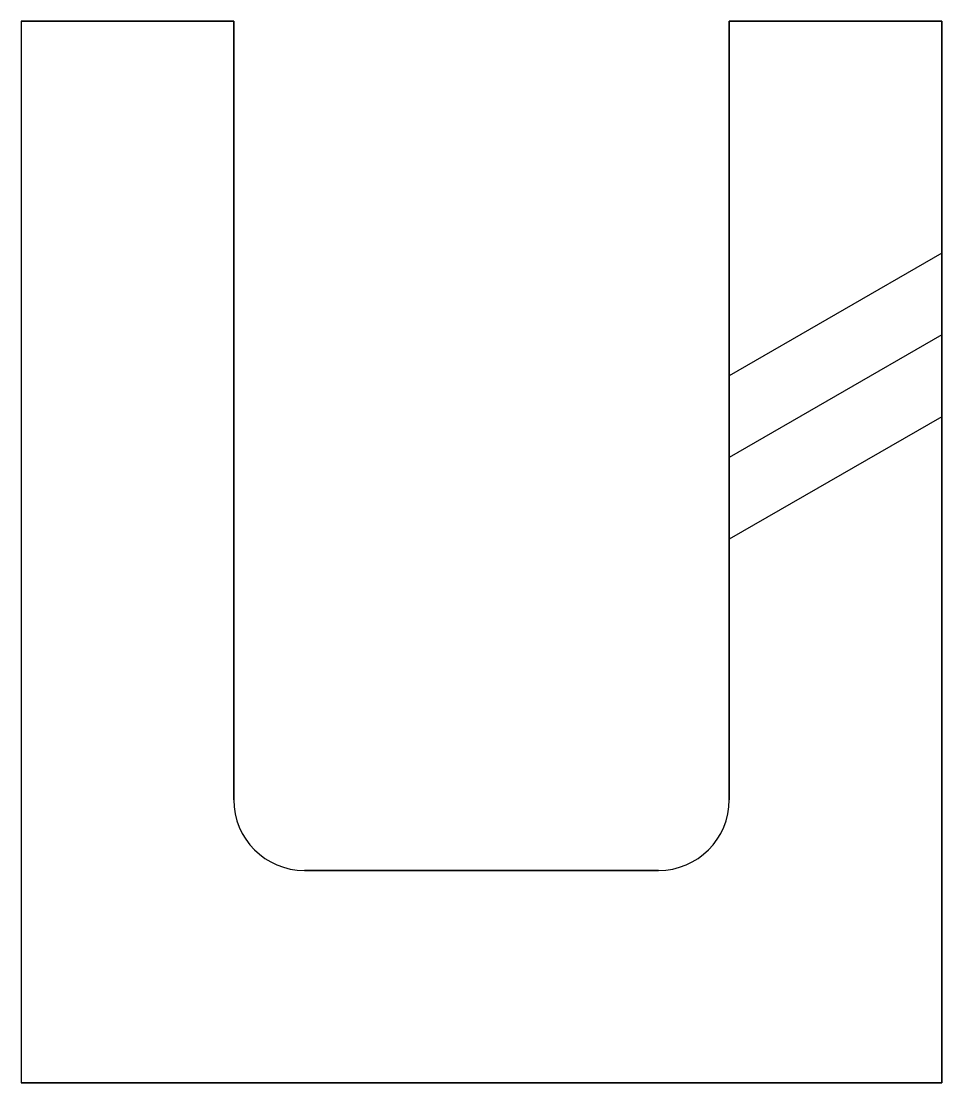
# Model space of a CAD drawing. Extents: x 0 to 13, y 0 to 15.
import ezdxf

# ---------------------------------------------------------------- set-up
doc = ezdxf.new("R2010")
doc.units = 0
doc.layers.get('0').update_dxf_attribs({"linetype": 'CONTINUOUS'})

# ---------------------------------------------------------------- blocks, each defined once
blk = doc.blocks.new('*U10')
at = {"color": 7}
for p, q in [((0, 15, 4), (3, 15, 4)), ((0, 15), (0, 15, 4)), ((0, 15, 4), (0, 0, 4)), ((0, 15), (0, 0)), ((3, 15), (0, 15)), ((3, 15), (3, 15, 4)), ((3, 15, 4), (3, 4, 4)), ((3, 4), (3, 15)), ((10, 15, 4), (13, 15, 4)), ((13, 15), (10, 15)), ((10, 15), (10, 4)), ((10, 15, 4), (10, 15)), ((10, 4, 4), (10, 15, 4)), ((13, 15), (13, 0)), ((13, 15, 4), (13, 15)), ((13, 0, 4), (13, 15, 4)), ((13, 11.721688, 1.5), (10, 9.989637, 1.5)), ((13, 10.566987, 2.5), (10, 8.834936, 2.5)), ((13, 10.566987, 0.5), (10, 8.834936, 0.5)), ((13, 9.412287, 1.5), (10, 7.680236, 1.5)), ((3, 4), (3, 4, 4)), ((3, 4), (3, 4, 4)), ((10, 4), (10, 4, 4)), ((10, 4), (10, 4, 4)), ((9, 3), (4, 3)), ((4, 3), (4, 3, 4)), ((4, 3, 4), (9, 3, 4)), ((4, 3), (4, 3, 4)), ((9, 3), (9, 3, 4)), ((9, 3), (9, 3, 4)), ((13, 0), (0, 0)), ((0, 0), (0, 0, 4)), ((0, 0, 4), (13, 0, 4)), ((13, 0, 4), (13, 0))]:
    blk.add_line(p, q, dxfattribs=at)
for points in [[(13, 11.721688, 1.5), (13, 11.719109, 1.566793), (13, 11.711385, 1.633287), (13, 11.69855, 1.699186), (13, 11.68066, 1.764195), (13, 11.657797, 1.828025), (13, 11.630062, 1.890389), (13, 11.597579, 1.95101), (13, 11.560493, 2.009617), (13, 11.51897, 2.065947), (13, 11.473196, 2.11975), (13, 11.423373, 2.170785), (13, 11.369726, 2.218824), (13, 11.312494, 2.263652), (13, 11.251932, 2.30507), (13, 11.188311, 2.342892), (13, 11.121915, 2.37695), (13, 11.053041, 2.407091), (13, 10.981996, 2.433181), (13, 10.909097, 2.455102), (13, 10.83467, 2.472759), (13, 10.759048, 2.48607), (13, 10.682568, 2.494978), (13, 10.605572, 2.499442), (13, 10.528403, 2.499442), (13, 10.451407, 2.494978), (13, 10.374927, 2.48607), (13, 10.299304, 2.472759), (13, 10.224878, 2.455102), (13, 10.151979, 2.433181), (13, 10.080934, 2.407091), (13, 10.012059, 2.37695), (13, 9.945663, 2.342892), (13, 9.882042, 2.30507), (13, 9.82148, 2.263652), (13, 9.764248, 2.218824), (13, 9.710601, 2.170785), (13, 9.660779, 2.11975), (13, 9.615004, 2.065947), (13, 9.573481, 2.009617), (13, 9.536395, 1.95101), (13, 9.503912, 1.890389), (13, 9.476177, 1.828025), (13, 9.453314, 1.764195), (13, 9.435425, 1.699186), (13, 9.42259, 1.633287), (13, 9.414865, 1.566793), (13, 9.412287, 1.5), (13, 9.414865, 1.433207), (13, 9.42259, 1.366713), (13, 9.435425, 1.300814), (13, 9.476177, 1.171975), (13, 9.536395, 1.04899), (13, 9.615004, 0.934053), (13, 9.710601, 0.829215), (13, 9.82148, 0.736348), (13, 9.945663, 0.657108), (13, 10.080934, 0.592909), (13, 10.224878, 0.544898), (13, 10.374927, 0.51393), (13, 10.528403, 0.500558), (13, 10.682568, 0.505022), (13, 10.83467, 0.527241), (13, 10.981996, 0.566819), (13, 11.121915, 0.62305), (13, 11.251932, 0.69493), (13, 11.369726, 0.781176), (13, 11.473196, 0.88025), (13, 11.560493, 0.990383), (13, 11.630062, 1.109611), (13, 11.68066, 1.235805), (13, 11.721688, 1.5)], [(10, 9.989637, 1.5), (10, 9.987058, 1.566793), (10, 9.979334, 1.633287), (10, 9.966499, 1.699186), (10, 9.94861, 1.764195), (10, 9.925746, 1.828025), (10, 9.898011, 1.890389), (10, 9.865528, 1.95101), (10, 9.828443, 2.009617), (10, 9.78692, 2.065947), (10, 9.741145, 2.11975), (10, 9.691323, 2.170785), (10, 9.637676, 2.218824), (10, 9.580443, 2.263652), (10, 9.519881, 2.30507), (10, 9.45626, 2.342892), (10, 9.389865, 2.37695), (10, 9.32099, 2.407091), (10, 9.249945, 2.433181), (10, 9.177046, 2.455102), (10, 9.102619, 2.472759), (10, 9.026997, 2.48607), (10, 8.950517, 2.494978), (10, 8.873521, 2.499442), (10, 8.796352, 2.499442), (10, 8.719356, 2.494978), (10, 8.642876, 2.48607), (10, 8.567254, 2.472759), (10, 8.492827, 2.455102), (10, 8.419928, 2.433181), (10, 8.348883, 2.407091), (10, 8.280008, 2.37695), (10, 8.213613, 2.342892), (10, 8.149992, 2.30507), (10, 8.08943, 2.263652), (10, 8.032197, 2.218824), (10, 7.97855, 2.170785), (10, 7.928728, 2.11975), (10, 7.882953, 2.065947), (10, 7.84143, 2.009617), (10, 7.804345, 1.95101), (10, 7.771862, 1.890389), (10, 7.744127, 1.828025), (10, 7.721263, 1.764195), (10, 7.703374, 1.699186), (10, 7.690539, 1.633287), (10, 7.682815, 1.566793), (10, 7.680236, 1.5), (10, 7.682815, 1.433207), (10, 7.690539, 1.366713), (10, 7.703374, 1.300814), (10, 7.744127, 1.171975), (10, 7.804345, 1.04899), (10, 7.882953, 0.934053), (10, 7.97855, 0.829215), (10, 8.08943, 0.736348), (10, 8.213613, 0.657108), (10, 8.348883, 0.592909), (10, 8.492827, 0.544898), (10, 8.642876, 0.51393), (10, 8.796352, 0.500558), (10, 8.950517, 0.505022), (10, 9.102619, 0.527241), (10, 9.249945, 0.566819), (10, 9.389865, 0.62305), (10, 9.519881, 0.69493), (10, 9.637676, 0.781176), (10, 9.741145, 0.88025), (10, 9.828443, 0.990383), (10, 9.898011, 1.109611), (10, 9.94861, 1.235805), (10, 9.989637, 1.5)]]:
    blk.add_polyline3d(points, dxfattribs=at)
for centre, start, end in [((4, 4), 180, 270), ((4, 4, 4), 180, 270), ((9, 4), 270, 0), ((9, 4, 4), 270, 0)]:
    blk.add_arc(centre, 1, start, end, dxfattribs=at)

msp = doc.modelspace()

# ---------------------------------------------------------------- block references
msp.add_blockref('*U10', (0, 0))

doc.saveas('drawing.dxf')
